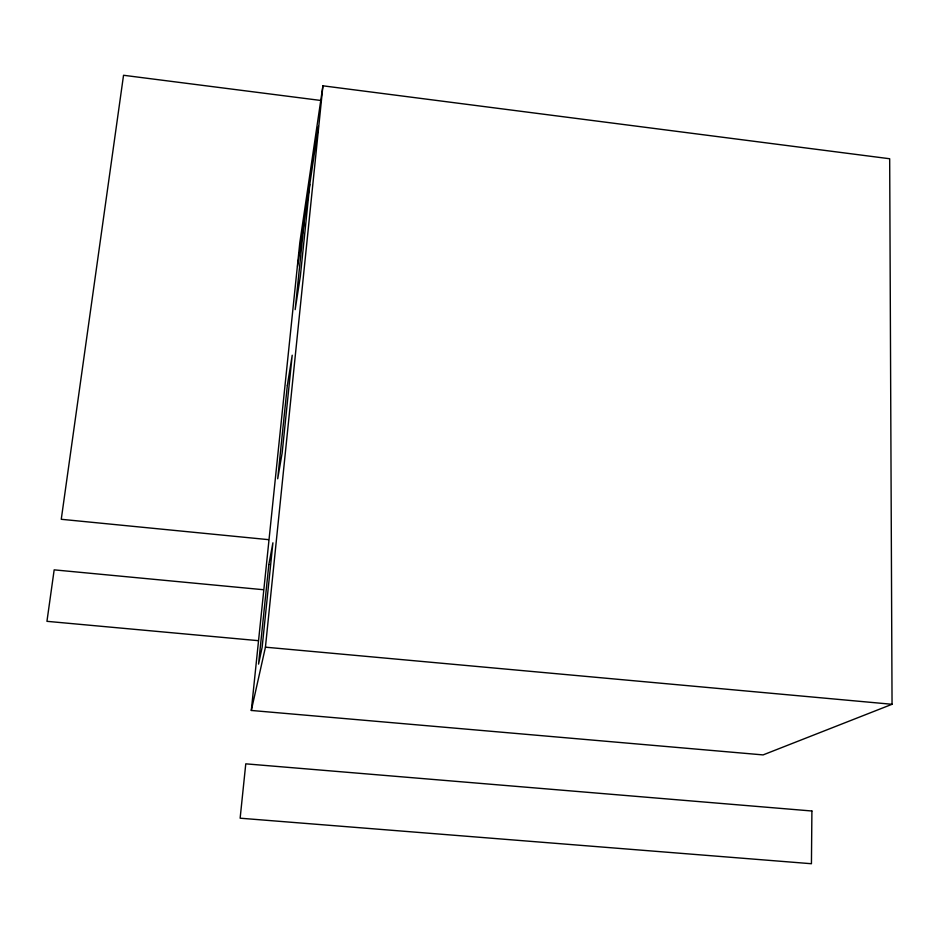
<?xml version="1.0" encoding="UTF-8"?>
<svg xmlns="http://www.w3.org/2000/svg" width="939" height="939" viewBox="0 0 939 939"><rect width="100%" height="100%" fill="white"/><g stroke="black" fill="none" stroke-linecap="round" stroke-linejoin="round"><path stroke-width="1.41" d="M304.248 221.651L295.163 309.635L300.363 276.125L309.811 184.361M251.312 710.459L265.432 647.182L322.922 85.813L889.679 158.75L892.05 704.285L763.09 754.909L251.312 710.459L299.823 242.567L322.922 85.813M297.546 266.383L318.403 126.425M257.955 640.633L46.95 621.325L54.169 569.856L263.249 589.704M265.432 647.182L892.05 704.285M268.437 539.643L61.258 519.29L123.537 75.273L321.22 100.52M811.906 811.003L811.437 863.727L240.138 818.198L245.772 763.841L811.906 811.003M268.836 564.574L258.554 664.108L262.145 647.264L272.909 542.812L268.836 564.574M287.346 385.366L277.698 478.784L282.158 452.927L292.217 355.212L287.346 385.366"/></g></svg>
